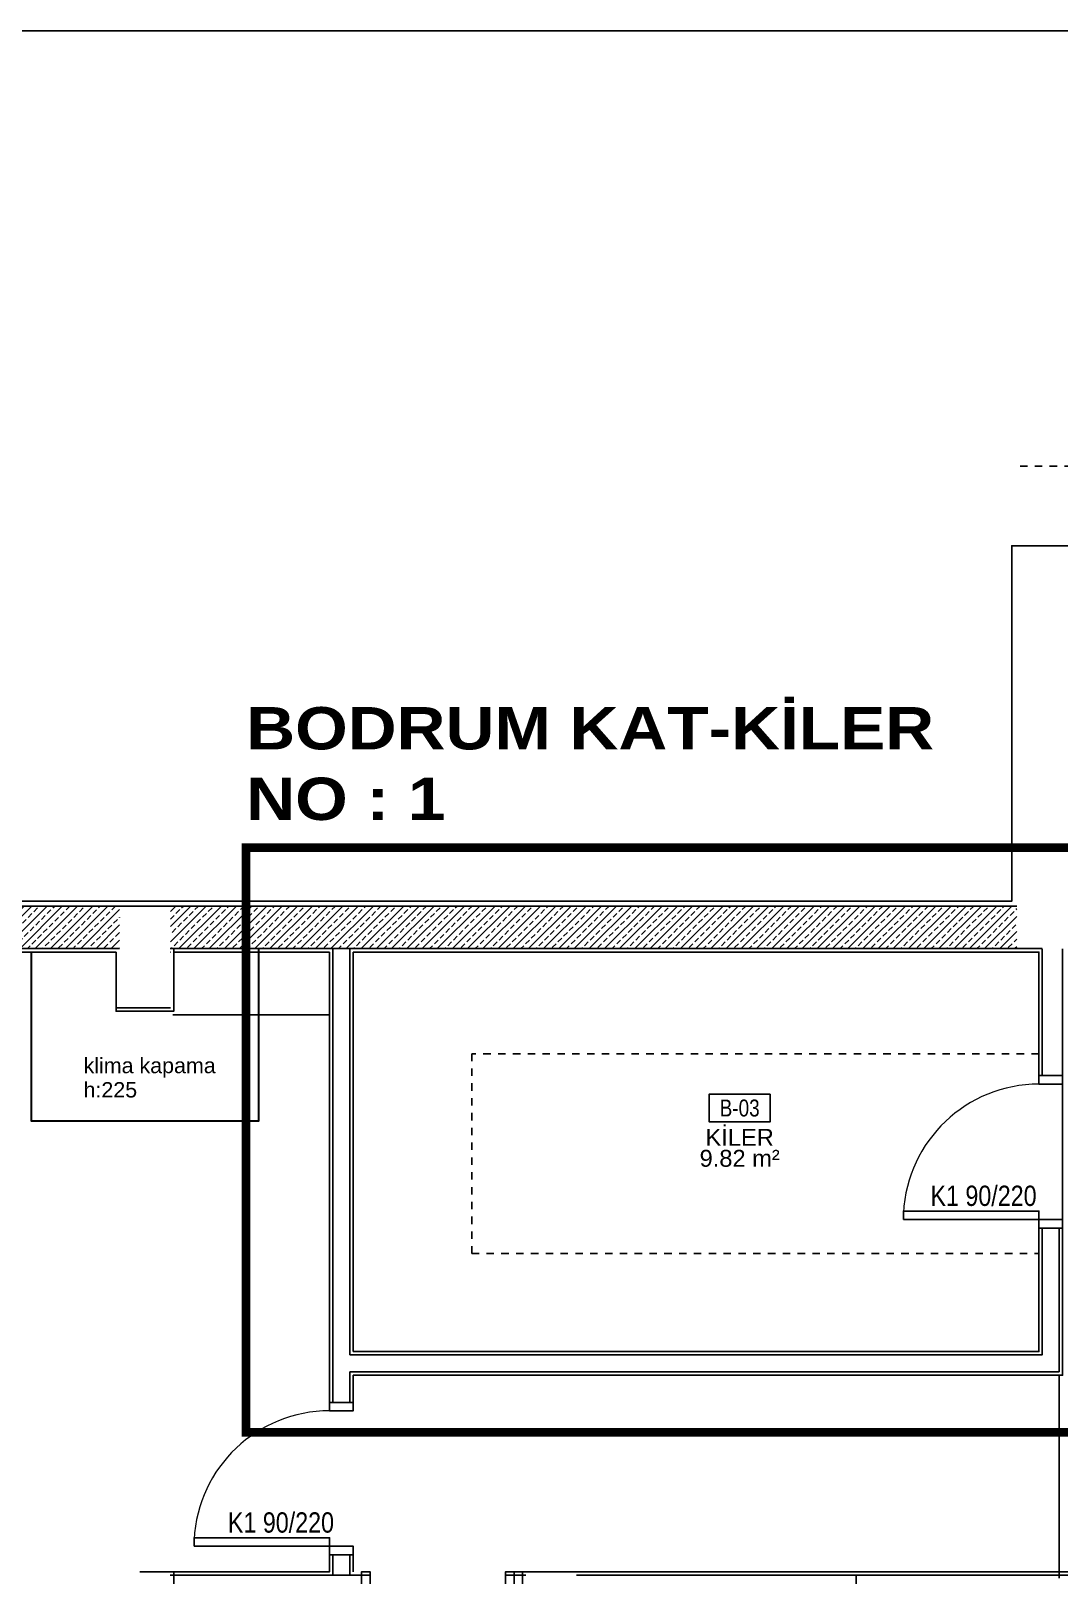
# Model space of a CAD drawing. Header units: millimetres. Extents: x 1064 to 14043, y 831 to 5538.
# Drawn here: x 3145 to 3753, y 4531 to 5443 of the extents above; entities that cross this region are included whole.
import ezdxf
from ezdxf.enums import TextEntityAlignment as Align

# ---------------------------------------------------------------- set-up
doc = ezdxf.new("R2010")
doc.units = ezdxf.units.MM
doc.linetypes.add('ACAD_ISO03W100', pattern=[30, 12, -18])
doc.linetypes.add('DASHED', pattern=[0.25, 0.125, -0.125])
for name, color, linetype in [('frame', 43, 'Continuous'), ('furn', 134, 'Continuous'), ('hatch_conc', 223, 'Continuous'), ('mat_mortar', 145, 'Continuous'), ('symbol_no', 12, 'Continuous'), ('text_room', 12, 'Continuous'), ('wall', 4, 'Continuous')]:
    doc.layers.add(name, color=color, linetype=linetype)
doc.layers.add('mobilya', color=30, linetype='Continuous', lineweight=30)
doc.styles.get("Standard").update_dxf_attribs({"font": 'arial.ttf'})
doc.styles.add('T100', font='ARIALN.TTF', dxfattribs={"height": 24})
doc.styles.add('text1', font='arial.ttf')
doc.styles.add('text2', font='arial.ttf', dxfattribs={"width": 0.8})

# ---------------------------------------------------------------- blocks, each defined once
blk = doc.blocks.new('mahal')
blk.add_lwpolyline([(-36, 0), (36, 0), (36, -33), (-36, -33)], close=True)
at = {"color": 7, "style": 'text2', "width": 0.8}
blk.add_attdef('10000', text='', height=20, dxfattribs=at).set_placement((0, -16.5), align=Align.MIDDLE)
at = {"color": 7, "style": 'text1'}
for tag, p in [('MAHAL', (0, -48.5)), ('M²', (0, -75.9))]:
    blk.add_attdef(tag, text='', height=20, dxfattribs=at).set_placement(p, align=Align.MIDDLE)
blk = doc.blocks.new('*U748')
for points in [[(-0.8, 0), (-0.85, 0), (-0.85, 0.1399), (-0.8, 0.1399), (-0.8, 0)], [(0.05, 0), (0, 0), (0, 0.1399), (0.05, 0.1399), (0.05, 0)], [(0, -0.8), (-0.05, -0.8), (-0.05, 0), (0, 0), (0, -0.8)]]:
    blk.add_lwpolyline(points)
at = {"lineweight": 9}
blk.add_arc((0.0019, 0.0008), 0.8019, 180.05524, 267.00716, dxfattribs=at)
blk = doc.blocks.new('*U750')
for points in [[(-0.8, 0), (-0.85, 0), (-0.85, 0.1399), (-0.8, 0.1399), (-0.8, 0)], [(0.05, 0), (0, 0), (0, 0.1399), (0.05, 0.1399), (0.05, 0)], [(0, -0.8), (-0.05, -0.8), (-0.05, 0), (0, 0), (0, -0.8)]]:
    blk.add_lwpolyline(points)
at = {"lineweight": 9}
blk.add_arc((0.0019, 0.0008), 0.8019, 180.05524, 267.00716, dxfattribs=at)

msp = doc.modelspace()

# ---------------------------------------------------------------- hatches: boundary and pattern name
at = {"layer": 'hatch_conc', "true_color": 0x636466}
h = msp.add_hatch(dxfattribs=at)
h.set_pattern_fill('ANSI33', color=251)
h.set_pattern_definition([(45, (-634180.4595, -4496524.189), (-4.4901280605, 4.4901280605), []), (45, (-634175.9694, -4496524.189), (-4.4901280605, 4.4901280605), [3.175, -1.5875])])
h.paths.add_polyline_path([(3197.82652, 4925.51287), (2727.83653, 4925.51287), (2727.83653, 4900.55013), (3197.82652, 4900.55013)])
h = msp.add_hatch(dxfattribs=at)
h.set_pattern_fill('ANSI33', color=251)
h.set_pattern_definition([(45, (-633445.4495, -4496314.152), (-4.4901280605, 4.4901280605), []), (45, (-633440.9594, -4496314.152), (-4.4901280605, 4.4901280605), [3.175, -1.5875])])
h.paths.add_polyline_path([(3727.83648, 4925.54932), (3227.83651, 4925.54932), (3227.83651, 4900.58658), (3727.83648, 4900.58658)])

# ---------------------------------------------------------------- linework, layer by layer
at = {"color": 251, "linetype": 'DASHED', "ltscale": 35, "true_color": 0x636466}
msp.add_line((4372.83651, 5185.58617), (3727.92877, 5185.6568), dxfattribs=at)
at = {"color": 251, "true_color": 0x636466}
msp.add_line((3752.80809, 4648.8187), (3752.8365, 4528.81966), dxfattribs=at)
msp.add_lwpolyline([(2293.03291, 5442.66326), (4956.78263, 5442.66326), (4956.78263, 3842.66326), (2293.03291, 3842.66326)], close=True)
at = {"color": 244, "linetype": 'ACAD_ISO03W100', "true_color": 0x991b1e, "const_width": 5}
msp.add_lwpolyline([(3272.53854, 4960.24148), (3798.4593, 4960.24148), (3798.4593, 4614.85985), (3272.53854, 4614.85985)], close=True, dxfattribs=at)
at = {"color": 32, "true_color": 0xcd6928}
for points in [[(3403.84657, 4900.58656), (3742.8365, 4900.58656)], [(3403.84657, 4660.56191), (3742.8365, 4660.55051)]]:
    msp.add_lwpolyline(points, dxfattribs=at)
at = {"color": 32, "linetype": 'DASHED', "ltscale": 35, "true_color": 0xcd6928}
msp.add_lwpolyline([(3740.8365, 4838.53424), (3405.84021, 4838.53424), (3405.84021, 4720.56184), (3740.83866, 4720.55259)], dxfattribs=at)
at = {"layer": 'furn', "color": 251, "true_color": 0x636466, "transparency": 33554687}
for p, q in [((3229.3089, 4861.5483), (3321.84657, 4861.5483)), ((3145.87687, 4825.58732), (3145.87687, 4825.58732))]:
    msp.add_line(p, q, dxfattribs=at)
at = {"layer": 'mat_mortar', "color": 251, "true_color": 0x636466}
for p, q in [((2729.83653, 4898.58656), (3195.82653, 4898.58656)), ((3335.83651, 4532.54639), (3335.83651, 4547.59626)), ((3437.83651, 4532.54639), (3430.83651, 4532.54639))]:
    msp.add_line(p, q, dxfattribs=at)
at = {"layer": 'mat_mortar', "color": 32, "true_color": 0xcd6928}
for p, q in [((3321.84657, 4632.5959), (3321.84657, 4898.58656)), ((3335.83651, 4662.56191), (3335.83651, 4898.58656)), ((3335.83651, 4627.59626), (3335.83651, 4648.56191))]:
    msp.add_line(p, q, dxfattribs=at)
at = {"layer": 'mat_mortar', "color": 251, "true_color": 0x636466}
for points in [[(4342.83651, 4005.58617), (4342.83651, 4002.58617), (2852.83651, 4002.58617), (2849.83651, 4002.58617), (2849.83651, 4452.58617), (2849.83651, 4452.58617), (2602.83651, 4452.58617), (2599.83651, 4452.58617), (2599.83651, 4925.58617), (2599.83651, 4928.58617), (3724.83649, 4928.58617), (3724.83649, 4928.58617), (3724.83649, 5135.58617), (3724.83649, 5138.58617), (4345.84811, 5138.58617), (4345.84811, 5135.58656)], [(3229.82653, 4900.58713), (3229.83708, 4863.58618), (3195.82653, 4863.58618), (3195.82653, 4898.58656)], [(3227.82653, 4898.58656), (3227.83102, 4898.58656)], [(3229.8271, 4898.58656), (3321.84657, 4898.58656)], [(3227.83651, 4865.58618), (3195.82653, 4865.58618)], [(3223.83498, 4532.54639), (3321.84818, 4532.54639), (3321.84818, 4542.59584)], [(3209.82492, 4532.58285), (3229.82652, 4532.58285), (3229.82653, 4518.55639)], [(3435.84812, 4322.58749), (3435.84812, 4532.54083), (3486.21281, 4532.54083)], [(3765.12103, 4532.56191), (3437.83651, 4532.54639)]]:
    msp.add_lwpolyline(points, dxfattribs=at)
at = {"layer": 'mat_mortar', "color": 32, "true_color": 0xcd6928}
for points in [[(3335.83651, 4648.56191), (3754.8365, 4648.56191), (3754.8365, 4900.54972)], [(3740.8365, 4825.56185), (3740.8365, 4898.58656), (3335.83651, 4898.58656)], [(3740.83902, 4735.56235), (3740.837, 4662.56191), (3335.83651, 4662.56191)]]:
    msp.add_lwpolyline(points, dxfattribs=at)
at = {"layer": 'mobilya', "color": 251, "true_color": 0x636466}
msp.add_lwpolyline([(3279.82653, 4900.60139), (3279.85134, 4798.58656), (3145.82653, 4798.58656), (3145.82653, 4898.58656)], dxfattribs=at)
at = {"layer": 'wall', "color": 32, "true_color": 0xcd6928}
for p, q in [((3323.84657, 4632.5959), (3323.84657, 4900.58656)), ((3333.84657, 4660.56191), (3333.84657, 4900.58656)), ((3333.84657, 4632.5962), (3333.84657, 4650.56191))]:
    msp.add_line(p, q, dxfattribs=at)
at = {"layer": 'wall', "color": 251, "true_color": 0x636466}
for p, q in [((3323.84657, 4530.58285), (3323.84657, 4542.5959)), ((3333.84657, 4530.58285), (3333.84657, 4542.5959)), ((3345.83657, 4530.54639), (3227.82492, 4530.54639)), ((3437.83651, 4530.54639), (3425.83657, 4530.54639))]:
    msp.add_line(p, q, dxfattribs=at)
for points in [[(2852.84813, 4455.56252), (2602.83653, 4455.56252), (2602.83653, 4925.58656), (3727.83649, 4925.58656)], [(2727.83651, 4900.58656), (3197.82653, 4900.58656)], [(3227.82653, 4900.58656), (3727.83649, 4900.58656)], [(3761.31864, 4530.56191), (3467.83651, 4530.56191)], [(3567.83602, 4530.55703), (3467.83651, 4530.54639)], [(3632.86332, 4240.52601), (3632.85653, 4530.56272), (3687.84805, 4530.56314)], [(3642.85615, 4530.56191), (3642.85615, 4530.57728)]]:
    msp.add_lwpolyline(points, dxfattribs=at)
at = {"layer": 'wall', "color": 32, "true_color": 0xcd6928}
for points in [[(3333.84657, 4900.58656), (3333.84657, 4660.56191)], [(3742.8365, 4825.56185), (3742.8365, 4900.54992)], [(3742.8365, 4660.56191), (3742.83902, 4735.56185)], [(3752.80809, 4650.56191), (3752.81036, 4735.56214)], [(3742.8365, 4660.56191), (3333.84657, 4660.56191)], [(3752.80809, 4650.56191), (3333.84657, 4650.56191)]]:
    msp.add_lwpolyline(points, dxfattribs=at)

# ---------------------------------------------------------------- block references
at = {"layer": 'frame', "color": 32, "true_color": 0xcd6928, "xscale": 99.99999999999994, "yscale": 99.99999999999994, "zscale": 99.99999999999994, "rotation": 270.0016989458269}
msp.add_blockref('*U748', (3740.8365, 4740.56179), dxfattribs=at)
at = {"layer": 'frame', "color": 251, "true_color": 0x636466, "xscale": 99.99999999999994, "yscale": 99.99999999999994, "zscale": 99.99999999999994}
for name, p, rotation in [('*U748', (3321.84779, 4547.59584), 270.0016989458269), ('*U750', (3425.83693, 4518.55767), 0.00169894582687082)]:
    msp.add_blockref(name, p, dxfattribs=dict(at, rotation=rotation))
at = {"layer": 'text_room', "color": 32, "true_color": 0xcd6928}
ref = msp.add_blockref('mahal', (3564.13113, 4814.69461), dxfattribs=dict(at, xscale=-0.5, yscale=0.5, zscale=0.5))
ref.add_attrib('10000', 'B-03', dxfattribs={"layer": '0', "color": 7, "height": 10, "style": 'text2', "width": 0.8}).set_placement((3564.13113, 4806.44461), align=Align.MIDDLE)
ref.add_attrib('MAHAL', 'KİLER', dxfattribs={"layer": '0', "color": 7, "height": 10, "style": 'text1'}).set_placement((3564.13113, 4790.44461), align=Align.MIDDLE)
ref.add_attrib('M²', '9.82 m²', dxfattribs={"layer": '0', "color": 7, "height": 10, "style": 'text1'}).set_placement((3564.13113, 4776.74461), align=Align.MIDDLE)

# ---------------------------------------------------------------- texts
at = {"color": 1, "insert": (3272.66405, 5043.25706), "char_height": 25, "attachment_point": 1}
msp.add_mtext('{\\fArial Black|b1|i0|c162|p34;BODRUM KAT-KİLER\\PNO : 1 }', dxfattribs=at)
at = {"layer": 'mobilya', "color": 251, "true_color": 0x636466}
for s, height, p in [('klima kapama ', 9.0631879, (3176.54157, 4827.01609)), ('h:225', 9.063188, (3176.54157, 4812.67665))]:
    msp.add_text(s, height=height, dxfattribs=at).set_placement(p)
at = {"layer": 'symbol_no', "color": 32, "true_color": 0xcd6928, "insert": (3676.82882, 4760.59741, 0.00074), "char_height": 12, "width": 1678.7970285, "attachment_point": 1, "style": 'T100'}
msp.add_mtext('K{\\fArial Narrow|b0|i0|c162|p34;1} {\\fArial Narrow|b0|i0|c162|p34;90/}220', dxfattribs=at)
at = {"layer": 'symbol_no', "color": 251, "true_color": 0x636466, "insert": (3261.83005, 4567.63147, 0.00074), "char_height": 12, "width": 1678.7970285, "attachment_point": 1, "style": 'T100'}
msp.add_mtext('K{\\fArial Narrow|b0|i0|c162|p34;1} {\\fArial Narrow|b0|i0|c162|p34;90/}220', dxfattribs=at)

doc.saveas('drawing.dxf')
